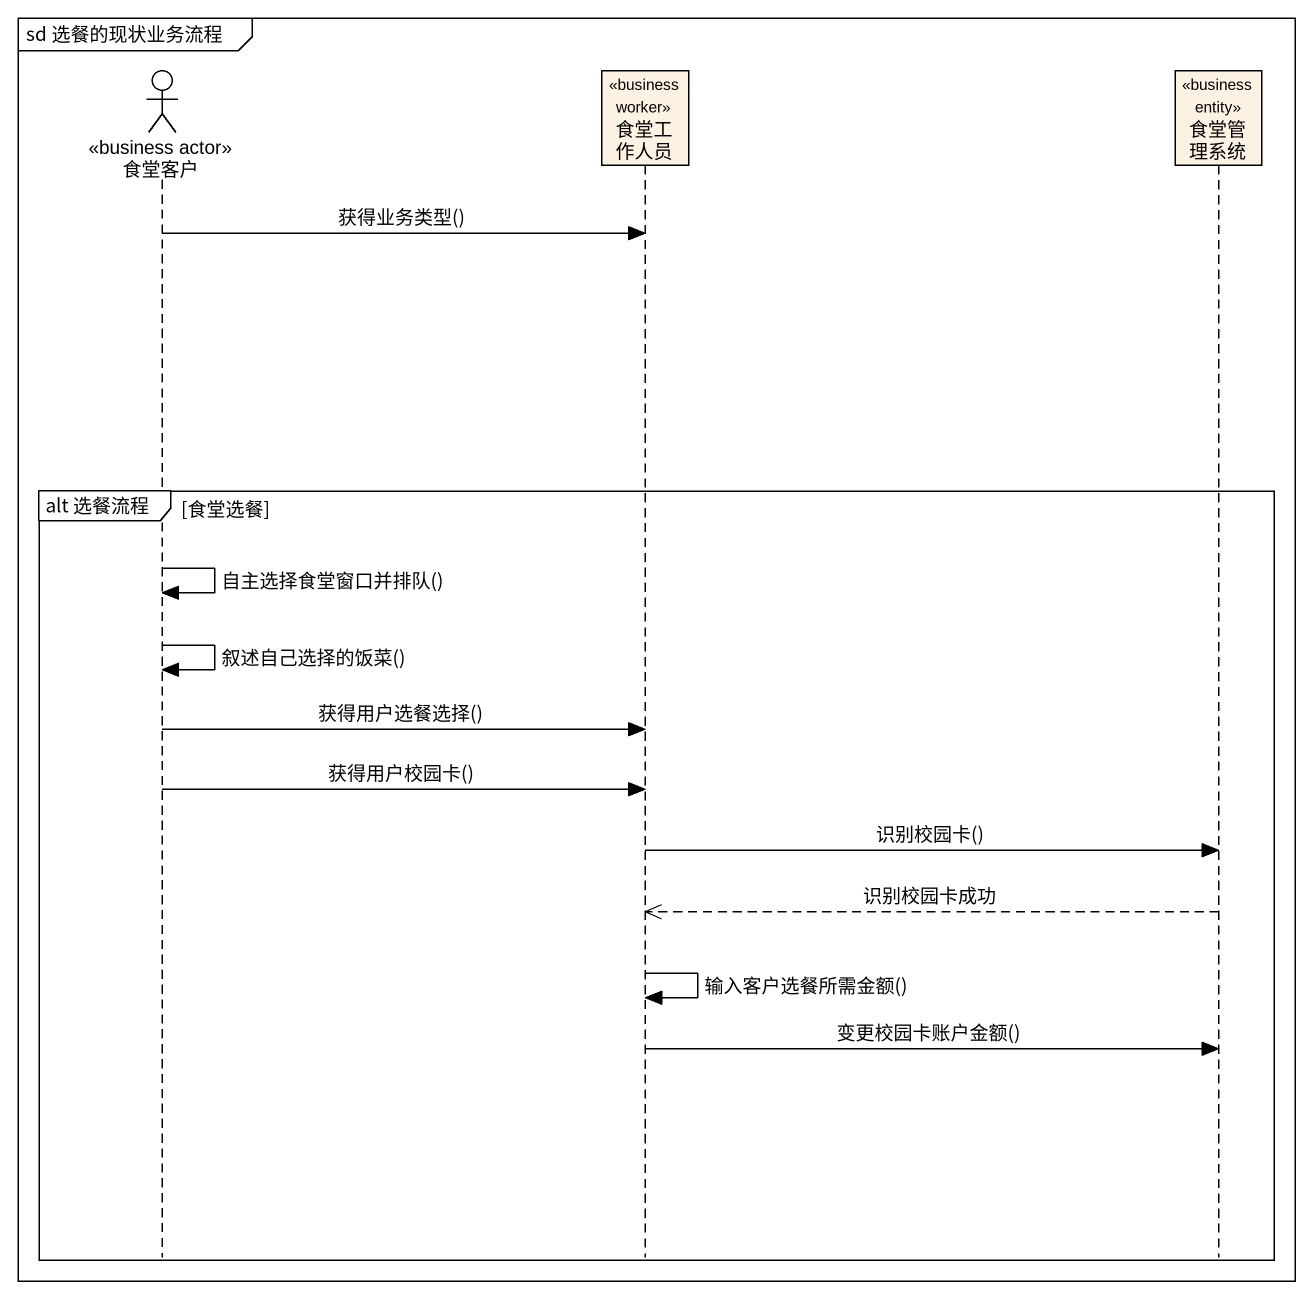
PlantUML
@startuml
mainframe sd 选餐的现状业务流程
hide footbox
actor 食堂客户 <<business actor>>
participant 食堂工作人员 <<business worker>> #FCF2E3
participant 食堂管理系统 <<business entity>> #FCF2E3

食堂客户 -> 食堂工作人员 : 获得业务类型()
group alt 选餐流程 [食堂选餐]
  食堂客户 -> 食堂客户 : 自主选择食堂窗口并排队()
  食堂客户 -> 食堂客户 : 叙述自己选择的饭菜()
  食堂客户 -> 食堂工作人员 : 获得用户选餐选择()
  食堂客户 -> 食堂工作人员 : 获得用户校园卡()
  食堂工作人员 -> 食堂管理系统 : 识别校园卡()
  食堂管理系统 -->> 食堂工作人员 : 识别校园卡成功
  食堂工作人员 -> 食堂工作人员 : 输入客户选餐所需金额()
  食堂工作人员 -> 食堂管理系统 : 变更校园卡账户金额()
end
@enduml
